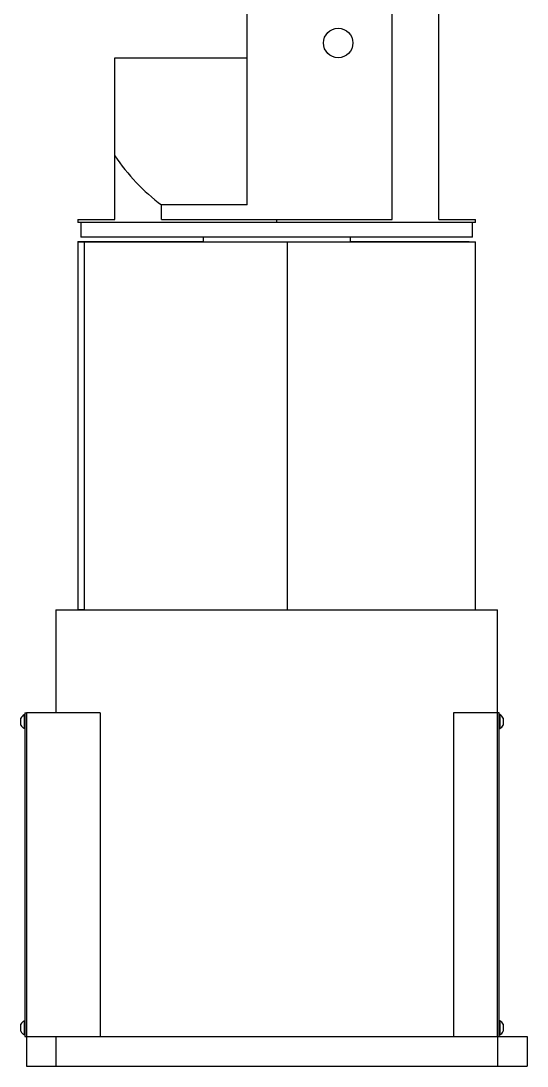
# Model space of a CAD drawing. Header units: millimetres. Extents: x 0.015 to 0.589, y 0.005 to 0.415.
# Drawn here: x 0.4084 to 0.4427, y 0.2302 to 0.3012 of the extents above; entities that cross this region are included whole.
import ezdxf

# ---------------------------------------------------------------- set-up
doc = ezdxf.new("R2010")
doc.units = ezdxf.units.MM

msp = doc.modelspace()

# ---------------------------------------------------------------- linework, layer by layer
at = {"color": 7, "linetype": 'Continuous', "lineweight": 25}
for p, q in [((0.4335673433630621, 0.2877288390394372), (0.4335673433630624, 0.3155949067234229)), ((0.4367411054418128, 0.2877288390394371), (0.4367411054418134, 0.3155949067234229)), ((0.4237411054418131, 0.2887288390394372), (0.4237411054418133, 0.3086949067234234)), ((0.4147411054418131, 0.2920696412275963), (0.4147411054418132, 0.2987288390394376)), ((0.4147411054418132, 0.2987288390394376), (0.4237411054418132, 0.2987288390394373)), ((0.4147411054418131, 0.2877288390394376), (0.4147411054418131, 0.2920696412275963)), ((0.4179148675205638, 0.2877288390394376), (0.4179148675205638, 0.2887288390394376)), ((0.4237411054418131, 0.2887288390394372), (0.4179148675205638, 0.2887288390394376)), ((0.4122411054418131, 0.2877288390394376), (0.4122411054418131, 0.2875288390394374)), ((0.4122411054418131, 0.2877288390394376), (0.4147411054418131, 0.2877288390394376)), ((0.4179148675205638, 0.2877288390394376), (0.4257411054418131, 0.2877288390394372)), ((0.4257411054418131, 0.2877288390394372), (0.4335673433630621, 0.2877288390394372)), ((0.4257411054418131, 0.2875288390394373), (0.4257411054418131, 0.2877288390394372)), ((0.4367411054418128, 0.2877288390394371), (0.4392411054418128, 0.2877288390394371)), ((0.4392411054418131, 0.287528839039437), (0.4392411054418131, 0.2877288390394371)), ((0.4257411054418131, 0.2875288390394373), (0.4122411054418131, 0.2875288390394374)), ((0.4124411054418131, 0.2875288390394374), (0.4124411054418131, 0.2865288390394374)), ((0.4392411054418131, 0.287528839039437), (0.4257411054418131, 0.2875288390394373)), ((0.4390411054418131, 0.286528839039437), (0.4390411054418131, 0.287528839039437)), ((0.4122411054418131, 0.2862458574457072), (0.4122411054418128, 0.261245857445707)), ((0.412241105441813, 0.2862458574457072), (0.4126747137659394, 0.2862458574457072)), ((0.4122411054418124, 0.2862288390394376), (0.4122411054418121, 0.2612288390394375)), ((0.4122411054418123, 0.2862288390394376), (0.4264639452937087, 0.2862288390394376)), ((0.4390411054418131, 0.286528839039437), (0.4124411054418131, 0.2865288390394374)), ((0.4126747137659393, 0.2612458574457072), (0.4126747137659394, 0.2862458574457072)), ((0.4126747137659394, 0.2862458574457072), (0.4128682899389153, 0.2862458574457065)), ((0.4126747137659402, 0.2612288390394367), (0.4126747137659404, 0.2862288390394369)), ((0.4126747137659404, 0.2862288390394369), (0.4392411054418137, 0.2862288390394366)), ((0.4128682899389153, 0.2862288390394376), (0.4128682899389153, 0.2862458574457065)), ((0.4128682899389157, 0.2862458574457071), (0.4207411054418132, 0.286245857445707)), ((0.4207411054418131, 0.2865288390394373), (0.4207411054418131, 0.2862288390394376)), ((0.4264639452937094, 0.2612288390394371), (0.4264639452937096, 0.2862288390394372)), ((0.4264639452937096, 0.2862288390394372), (0.4392411054418131, 0.2862288390394371)), ((0.430741105441813, 0.2862288390394367), (0.430741105441813, 0.2865288390394372)), ((0.430741105441813, 0.2862458574457069), (0.4386139209447103, 0.2862458574457062)), ((0.4386139209447104, 0.2862288390394366), (0.4386139209447103, 0.2862458574457062)), ((0.4386139209447103, 0.2862458574457062), (0.4388074971176863, 0.2862458574457069)), ((0.4388074971176863, 0.2862288390394366), (0.4388074971176863, 0.2862458574457069)), ((0.4392411054418128, 0.2612288390394369), (0.4392411054418131, 0.2862288390394371)), ((0.4392411054418134, 0.2612288390394364), (0.4392411054418137, 0.2862288390394366)), ((0.4107411054418128, 0.2612288390394374), (0.4107411054418127, 0.2542288390394374)), ((0.4107411054418128, 0.2612288390394374), (0.4407411054418128, 0.2612288390394371)), ((0.4122411054418128, 0.2612458574457072), (0.4126747137659393, 0.2612458574457072)), ((0.4407411054418128, 0.2542288390394372), (0.4407411054418128, 0.2612288390394371)), ((0.4086411054418128, 0.2542288390394378), (0.4087411054418127, 0.2542288390394378)), ((0.4086411054418128, 0.2542288390394378), (0.4086411054418125, 0.2322288390394377)), ((0.4087411054418127, 0.2542288390394378), (0.4087411054418125, 0.2322288390394377)), ((0.4137411054418128, 0.2542288390394374), (0.4087411054418127, 0.2542288390394374)), ((0.4137411054418128, 0.2542288390394374), (0.4137411054418127, 0.2322288390394374)), ((0.4377411054418128, 0.2542288390394372), (0.4377411054418126, 0.2322288390394371)), ((0.4407411054418128, 0.2542288390394371), (0.4377411054418128, 0.2542288390394372)), ((0.4407411054418122, 0.2322288390394367), (0.4407411054418124, 0.2542288390394367)), ((0.4408411054418124, 0.2542288390394367), (0.4407411054418124, 0.2542288390394367)), ((0.4408411054418122, 0.2322288390394366), (0.4408411054418124, 0.2542288390394367)), ((0.4083661054418127, 0.2533913390394373), (0.4083661054418127, 0.2538663390394373)), ((0.4086411054418128, 0.2541038390394375), (0.4086031054418128, 0.2541038390394375)), ((0.4086031054418128, 0.2531538390394372), (0.4086031054418128, 0.2541038390394372)), ((0.4408791054418127, 0.2541038390394371), (0.4408411054418128, 0.2541038390394371)), ((0.4408791054418127, 0.2541038390394369), (0.4408791054418127, 0.2540678457209866)), ((0.4408791054418127, 0.2540678457209866), (0.4408791054418127, 0.2531538390394369)), ((0.4411161054418128, 0.253866339039437), (0.4411161054418128, 0.253391339039437)), ((0.4086031054418128, 0.2531538390394374), (0.4086411054418128, 0.2531538390394374)), ((0.4408411054418128, 0.2531538390394371), (0.4408791054418127, 0.2531538390394371)), ((0.4083661054418125, 0.2328288390394374), (0.4083661054418125, 0.2330663390394374)), ((0.4086411054418125, 0.2333038390394374), (0.4086031054418126, 0.2333038390394374)), ((0.4086031054418126, 0.2328288390394378), (0.4086031054418126, 0.2333038390394377)), ((0.4408791054418125, 0.2333038390394371), (0.4408411054418125, 0.2333038390394371)), ((0.4408791054418125, 0.2333038390394374), (0.4408791054418125, 0.2323538390394374)), ((0.4411161054418126, 0.2330663390394371), (0.4411161054418126, 0.2325913390394371)), ((0.4083661054418125, 0.2325913390394374), (0.4083661054418125, 0.2328288390394374)), ((0.4086031054418126, 0.2323538390394376), (0.4086031054418126, 0.2328288390394378)), ((0.4086031054418126, 0.2323538390394374), (0.4086411054418125, 0.2323538390394374)), ((0.4086411054418125, 0.2322288390394377), (0.4087411054418125, 0.2322288390394377)), ((0.4087411054418127, 0.2322288390394374), (0.4087411054418125, 0.2302288390394374)), ((0.4087411054418127, 0.2322288390394374), (0.4107411054418127, 0.2322288390394374)), ((0.4107411054418127, 0.2322288390394374), (0.4107411054418126, 0.2302288390394374)), ((0.4107411054418127, 0.2322288390394374), (0.4407411054418126, 0.2322288390394371)), ((0.4407411054418126, 0.2322288390394371), (0.4407411054418126, 0.2302288390394371)), ((0.4407411054418126, 0.2322288390394371), (0.4427411054418126, 0.2322288390394371)), ((0.4408411054418125, 0.2323538390394371), (0.4408791054418125, 0.2323538390394371)), ((0.4427411054418126, 0.2322288390394371), (0.4427411054418126, 0.2302288390394371)), ((0.4087411054418125, 0.2302288390394374), (0.4107411054418126, 0.2302288390394374)), ((0.4107411054418126, 0.2302288390394374), (0.4407411054418126, 0.2302288390394371)), ((0.4407411054418126, 0.2302288390394371), (0.4427411054418126, 0.2302288390394371))]:
    msp.add_line(p, q, dxfattribs=at)
msp.add_circle((0.429914867520564, 0.2997288390394372), 0.001000000000000001, dxfattribs=at)
for centre, radius, start, end in [((0.4088416070240912, 0.2536288390394372), 0.0005315148208182002, 116.6616204772888, 153.4591292767686), ((0.4406406038595343, 0.2536288390394369), 0.0005315148208182002, 26.54087072323141, 63.33837952271126), ((0.4088416070240912, 0.2536288390394372), 0.0005315148208181285, 206.5408707232108, 243.338379522712), ((0.4406406038595343, 0.2536288390394369), 0.0005315148208181285, 296.6616204772895, 333.4591292767908), ((0.408841607024091, 0.2328288390394375), 0.0005315148208182772, 116.6616204772807, 153.459129276782), ((0.4406406038595341, 0.2328288390394371), 0.0005315148208182772, 26.54087072322071, 63.33837952271931), ((0.408841607024091, 0.2328288390394375), 0.000531514820818163, 206.5408707232242, 243.3383795227053), ((0.4406406038595341, 0.2328288390394371), 0.000531514820818163, 296.6616204772963, 333.4591292767774)]:
    msp.add_arc(centre, radius, start, end, dxfattribs=at)
msp.add_ellipse((0.4257411054418133, 0.3003077864078583), major_axis=(5.551115123125783e-17, 0.01421052631578945), ratio=0.9500000000000024, start_param=2.189182968680877, end_param=2.523206011703772, dxfattribs=at)

doc.saveas('drawing.dxf')
